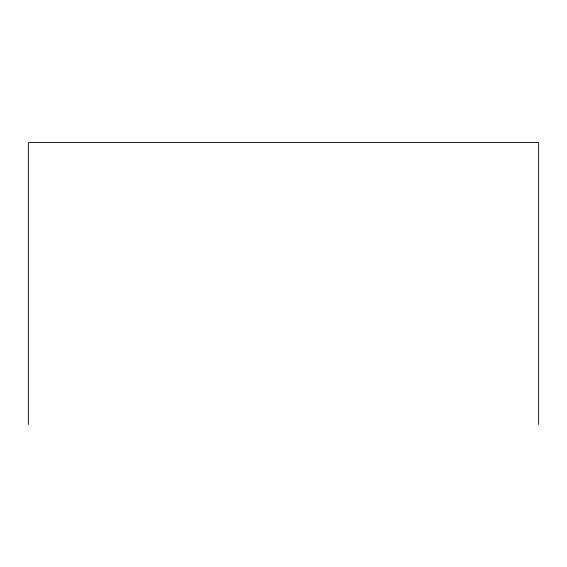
<?xml version="1.0" encoding="UTF-8"?>
<svg xmlns="http://www.w3.org/2000/svg" width="567" height="567" viewBox="0 0 567 567"><rect width="100%" height="100%" fill="white"/><g stroke="black" fill="none" stroke-linecap="round" stroke-linejoin="round"><path stroke-width="0.85" d="M538.65 424.477L538.65 142.523L28.35 142.523L28.35 424.477"/></g></svg>
